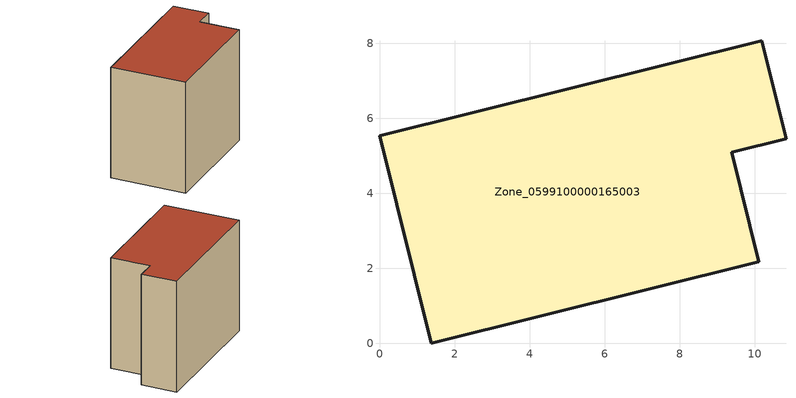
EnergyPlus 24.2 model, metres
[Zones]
Zone_0599100000165003
 floor ground (C_G): 9.38,5.09 10.1,2.18 1.38,0 0,5.53 10.18,8.07 10.83,5.45 z0
 wall outside (C_F): 0,5.53 1.38,0 10.1,2.18 9.38,5.09 10.83,5.45 10.18,8.07 0,5.53 z0:8.52
 roof outside (C_R): 10.83,5.45 10.18,8.07 0,5.53 1.38,0 10.1,2.18 9.38,5.09 z8.52
[BUILDING]
Pand.0599100000165003: North Axis=0; Terrain=City; Loads Convergence Tolerance Value=0.04; Temperature Convergence Tolerance Value=0.4; Solar Distribution=FullExterior; Maximum Number of Warmup Days=25; Minimum Number of Warmup Days=1
[Site:Location]
Rotterdam.The.Hague.AP_ZH_NLD Design_Conditions: Latitude=51.96; Longitude=4.45; Time Zone=1; Elevation=-4.5
[SITE:GROUNDTEMPERATURE:BUILDINGSURFACE]
18, 18, 18, 18, 18, 18, 18, 18, 18, 18, 18, 18
[MATERIAL] Thermal Absorptance=0.9; Solar Absorptance=0.7; Visible Absorptance=0.7
Name | Roughness | Thickness | Conductivity | Density | Specific Heat
G.TC.1975-1991 | MediumSmooth | 0.15 | 0.288461 | 540 | 1210
F.TC.1975-1991 | Rough | 0.3 | 0.230769 | 1920 | 840
R.TC.1975-1991 | MediumRough | 0.2 | 0.153846 | 1500 | 1000
[CONSTRUCTION]
C_G: G.TC.1975-1991
C_F: F.TC.1975-1991
C_R: R.TC.1975-1991
[ZONE]
Zone_0599100000165003: Type=1; Multiplier=1; Ceiling Height=Autocalculate; Volume=Autocalculate; Floor Area=autocalculate; Part of Total Floor Area=Yes
[ZONEINFILTRATION:DESIGNFLOWRATE]
Infil_Zone_0599100000165003: Zone or ZoneList or Space or SpaceList=Zone_0599100000165003; Schedule=AlwaysOn; Design Flow Rate Calculation Method=Flow/Area; Flow Rate per Floor Area=0.003; Constant Term Coefficient=1; Temperature Term Coefficient=0; Velocity Term Coefficient=0; Velocity Squared Term Coefficient=0
[HVACTEMPLATE:ZONE:IDEALLOADSAIRSYSTEM]
Zone_0599100000165003: Maximum Heating Supply Air Temperature=50; Minimum Cooling Supply Air Temperature=13; Maximum Heating Supply Air Humidity Ratio=0.0156; Minimum Cooling Supply Air Humidity Ratio=0.0077; Heating Limit=NoLimit; Cooling Limit=NoLimit; Dehumidification Control Type=ConstantSensibleHeatRatio; Cooling Sensible Heat Ratio=0.7; Dehumidification Setpoint=60; Humidification Control Type=None; Humidification Setpoint=30; Outdoor Air Method=None; Outdoor Air Flow Rate per Person=0.00944; Outdoor Air Flow Rate per Zone Floor Area=0; Outdoor Air Flow Rate per Zone=0; Demand Controlled Ventilation Type=None; Outdoor Air Economizer Type=NoEconomizer; Heat Recovery Type=None; Sensible Heat Recovery Effectiveness=0.7; Latent Heat Recovery Effectiveness=0.65
[ZONECONTROL:THERMOSTAT]
ThermostatControl_Zone_0599100000165003: Zone or ZoneList=Zone_0599100000165003; Control Type Schedule=DualSetpointControlType; Control 1=Thermostat_Zone_0599100000165003; Temperature Difference Between Cutout And Setpoint=0
[THERMOSTATSETPOINT:DUALSETPOINT]
Thermostat_Zone_0599100000165003: Heating Setpoint Temperature Schedule=HeatingSetpoint_Zone_0599100000165003; Cooling Setpoint Temperature Schedule=CoolingSetpoint_Zone_0599100000165003
[SCHEDULE:COMPACT]
HeatingSetpoint_Zone_0599100000165003: Through: 12/31, For: AllDays, Until: 24:00, 21
CoolingSetpoint_Zone_0599100000165003: Through: 12/31, For: AllDays, Until: 24:00, 24
DualSetpointControlType: Through: 12/31, For: AllDays, Until: 24:00, 4
AlwaysOn: Through: 12/31, For: AllDays, Until: 24:00, 1
